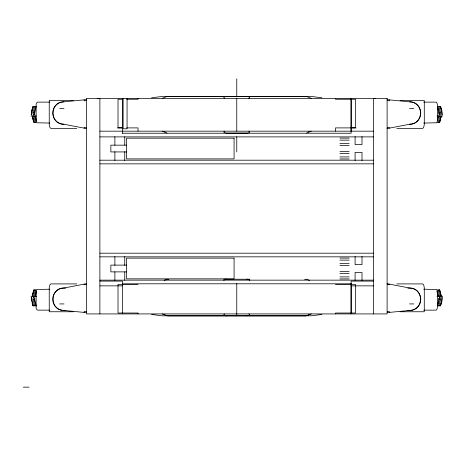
<?xml version="1.0" encoding="UTF-8"?>
<svg xmlns="http://www.w3.org/2000/svg" width="466" height="466" viewBox="0 0 466 466"><rect width="100%" height="100%" fill="white"/><g stroke="black" fill="none" stroke-linecap="round" stroke-linejoin="round"><path stroke-width="0.7" d="M33.954 112.894L35.696 106.452M34.804 296.382L36.552 289.939L33.669 289.939M438.722 115.894L436.974 122.337L439.857 122.337M439.572 299.376L437.83 305.818L440.714 305.818M31.863 110.11L31.333 112.679L31.443 115.073L32.533 109.469L33.599 106.452M32.206 303.407L33.074 305.818L31.327 299.597L31.443 297.203L32.533 302.801L33.599 305.818M35.428 296.166L36.622 291.145M437.487 119.319L438.098 116.11M32.847 292.957L32.189 296.166L33.931 289.939M32.731 296.166L34.455 289.939M33.82 296.166L35.48 289.939M439.706 116.11L438.046 122.337M440.795 116.11L439.077 122.337M441.075 117.391L441.337 116.11L439.595 122.337L440.463 119.919M441.319 303.407L440.452 305.818L441.797 301.519M31.327 112.679L33.074 106.452M441.523 302.801L442.199 299.597L442.083 297.203L440.993 302.801L439.927 305.818M33.814 114.939L34.472 113.716M439.712 297.337L439.054 298.56L438.593 298.228M36.162 106.452L34.432 113.85L33.628 115.067L33.208 114.741L32.97 112.679L34.624 106.452M437.364 305.818L439.094 298.426L439.898 297.209L440.323 297.535L440.556 299.597L438.902 305.818M31.991 109.469L32.859 107.058M33.063 292.351L33.715 290.545M223.773 280.311L225.253 279.285L226.732 279.181M34.484 298.549L34.933 298.228M438.593 114.048L439.042 113.721L439.467 114.048L439.712 114.939M304.665 96.648L305.032 96.485M304.665 279.396L306.587 279.233L309.412 280.357M37.519 102.13L36.325 103.26L36.138 104.396L36.138 120.799M36.831 289.514L49.839 289.211M436.694 122.762L423.693 123.065M436.007 310.146L436.694 309.843L437.388 307.88L437.388 291.477M162.25 98.355L166.939 96.485M248.861 98.355L249.759 97.563L249.357 96.975L246.794 96.433M224.664 131.173L223.773 131.965L224.169 132.554L226.732 133.095L247.743 133.043L249.357 132.554L249.759 131.965L248.861 131.173M306.587 133.043L311.276 131.173M164.119 280.357L166.939 279.233L168.861 279.396M224.664 313.921L223.773 314.707L224.169 315.301L226.732 315.843M306.587 315.791L311.276 313.921M387.211 127.894L389.349 127.48L389.349 128.15M387.036 128.593L409.544 124.259C424.112 124.405 424.112 101.67 409.544 101.815L387.211 99.66M86.49 283.678L63.982 288.017C49.413 287.872 49.413 310.606 63.982 310.455L86.315 312.61M86.315 284.382L84.177 284.796L84.177 284.126M86.315 99.66L63.982 101.815C49.413 101.67 49.413 124.405 63.982 124.259L86.49 128.593M151.601 97.813L161.883 96.485L311.643 96.485L321.924 97.813M321.924 314.457L311.643 315.791L161.883 315.791L151.601 314.457M97.744 98.559L99.881 98.355L99.881 313.921M86.315 100.563L84.177 100.767L84.177 99.87M387.211 311.713L389.349 311.509L389.349 312.406M387.211 312.61L409.544 310.455C424.112 310.606 424.112 287.872 409.544 288.017L387.036 283.678M226.732 96.433L224.169 96.975L223.773 97.563L224.664 98.355M246.794 315.843L249.357 315.301L249.759 314.707L248.861 313.921M167.609 96.346L305.917 96.346M122.412 99.252L118.014 99.252L118.014 127.841L122.412 127.841M126.67 99.252L138.029 99.252L138.029 98.355M73.447 100.522L49.239 100.522L49.239 124.667L49.868 127.364L50.765 128.366L76.785 128.366M400.078 100.522L424.287 100.522L424.287 124.667L423.658 127.364L422.761 128.366L396.741 128.366M38.031 102.13L49.839 102.13M423.693 102.13L435.494 102.13M32.812 106.452L36.721 106.452M440.714 106.452L437.824 106.452L439.572 112.894M59.706 108.351L63.982 108.351M409.544 108.351L413.82 108.351M33.447 112.807L34.752 112.807M438.774 112.807L440.079 112.807M30.826 115.982L36.505 115.982M437.026 115.982L442.7 115.982M33.669 122.337L36.552 122.337L34.804 115.894M49.839 123.065L36.831 122.762M351.119 127.841L355.511 127.841L355.511 99.252L335.497 99.252L335.497 98.355M117.502 127.9L122.412 127.9M126.67 127.9L138.029 127.9L138.029 131.173M356.024 127.9L335.497 127.9L335.497 131.173M99.881 131.173L373.645 131.173M163.601 131.715L164.97 131.715M308.556 131.715L309.925 131.715M122.29 133.241L351.119 133.241L351.119 98.355L351.114 131.173M99.881 136.888L373.645 136.888M339.93 138.117L349.185 138.117M339.93 140.138L349.185 140.138M339.93 143.522L349.185 143.522M126.554 145.159L110.85 145.159L110.85 151.928L126.554 151.928M339.93 145.52L349.185 145.52M339.93 151.537L349.185 151.537M339.93 153.535L349.185 153.535M339.93 156.92L349.185 156.92M339.93 158.953L349.185 158.953M99.881 160.199L373.645 160.199M99.881 163.846L373.645 163.846M99.881 253.189L373.645 253.189M99.881 256.836L373.645 256.836M339.93 258.082L349.185 258.082M339.93 260.115L349.185 260.115M339.93 263.494L349.185 263.494M126.554 265.107L110.85 265.107L110.85 271.876L126.554 271.876M339.93 265.498L349.185 265.498M339.93 271.509L349.185 271.509M339.93 273.513L349.185 273.513M339.93 276.897L349.185 276.897M339.93 278.918L349.185 278.918M223.773 279.233L249.759 279.233M165.657 279.74L167.02 279.74M99.881 280.148L373.645 280.148M99.881 281.097L122.412 281.097L122.412 313.921M373.645 281.097L351.119 281.097L351.119 313.921L351.114 283.479M122.29 283.794L351.119 283.794M76.785 283.911L50.765 283.911L49.868 284.907L49.239 287.604L49.239 311.754L73.447 311.754M396.741 283.911L422.761 283.911L423.658 284.907L424.287 287.604L424.287 311.754L400.078 311.754M138.029 284.377L118.014 284.435L118.014 313.024L138.029 313.024L138.029 313.921M335.497 284.377L355.511 284.435L355.511 313.024L335.497 313.024L335.497 313.921M99.881 285.862L122.412 285.862M351.119 285.862L373.645 285.862M423.693 289.211L436.694 289.514M439.857 289.939L436.974 289.939L438.722 296.382M30.826 296.294L36.505 296.294M437.026 296.294L442.7 296.294M33.447 299.469L34.752 299.469M438.774 299.469L440.079 299.469M59.706 303.925L63.982 303.925M409.544 303.925L413.82 303.925M32.812 305.818L36.721 305.818M38.031 310.146L49.839 310.146M423.693 310.146L435.494 310.146M163.601 314.457L164.97 314.457M308.556 314.457L309.925 314.457M165.657 315.278L167.02 315.278M306.506 315.278L307.869 315.278M167.609 315.931L305.917 315.931M23.3 387.159L29.043 387.159M246.794 279.181L248.273 279.285L249.759 280.311M375.788 98.559L373.645 98.355L373.645 313.921M387.211 100.563L389.349 100.767L389.349 99.87M86.315 311.713L84.177 311.509L84.177 312.406M86.315 127.894L84.177 127.48L84.177 128.15M387.211 284.382L389.349 284.796L389.349 284.126M306.587 96.485L311.276 98.355M162.25 131.173L166.939 133.043M162.25 313.921L166.939 315.791M436.007 102.13L436.694 102.433L437.388 104.396L437.388 120.799M37.519 310.146L36.325 309.01L36.138 307.88L36.138 291.477M168.494 96.485L168.861 96.648M34.484 113.721L34.933 114.048M34.472 298.56L33.814 297.337M440.667 107.058L441.319 108.869M440.463 292.351L439.595 289.939L441.343 296.166L441.075 294.879M33.063 119.919L33.715 121.731M440.452 106.452L441.797 110.757M32.847 119.319L32.189 116.11L33.931 122.337M439.927 106.452L440.993 109.469L442.083 115.067L442.199 112.679L441.523 109.469M439.077 289.939L440.795 296.166M34.455 122.337L32.731 116.11M438.902 106.452L440.556 112.679L440.323 114.741L439.904 115.073L439.094 113.85L437.364 106.452M438.046 289.939L439.706 296.166M35.48 122.337L33.82 116.11M35.696 305.818L33.954 299.376M34.624 305.818L32.97 299.597L33.208 297.535L33.622 297.203L34.432 298.426L36.162 305.818M436.904 291.145L438.098 296.166M36.622 121.131L35.428 116.11M33.948 113.92L34.193 114.811M31.28 298.426L31.333 299.597M362 136.637L362 144.547L355.092 144.547L355.092 136.637M362 160.566L362 152.399L355.092 152.399L355.092 160.566M362 256.469L362 264.63L355.092 264.63L355.092 256.469M362 280.398L362 272.488L355.092 272.488L355.092 280.398M236.763 78.841L236.763 96.94M236.763 98.355L236.763 131.173M236.763 136.759L236.763 151.957M236.763 283.479L236.763 315.843M127.072 98.355L127.072 128.797L123.123 128.797L123.123 98.355M124.754 136.748L124.754 145.159M124.754 151.7L124.754 160.426M124.754 256.609L124.754 265.335M124.754 271.876L124.754 280.287M122.412 98.355L122.412 133.241M114.886 136.748L114.886 145.159M114.886 151.7L114.886 160.426M114.886 256.609L114.886 265.335M114.886 271.876L114.886 280.287M409.544 101.815A11.219 11.219 0 0 1 420.769 113.034A11.219 11.219 0 0 1 409.544 124.259M63.982 124.259A11.219 11.219 0 0 1 52.763 113.034A11.219 11.219 0 0 1 63.982 101.815M407.791 288.157A11.219 11.219 0 0 1 420.769 299.236A11.219 11.219 0 0 1 407.791 310.321M65.735 310.321A11.219 11.219 0 0 1 52.763 299.236A11.219 11.219 0 0 1 65.735 288.157M387.106 98.355L86.42 98.355L86.42 313.921L387.106 313.921L387.106 98.355M234.078 138.186L126.554 138.186L126.554 158.9L234.078 158.9L234.078 138.186M234.078 258.135L126.554 258.135L126.554 278.849L234.078 278.849L234.078 258.135"/></g></svg>
